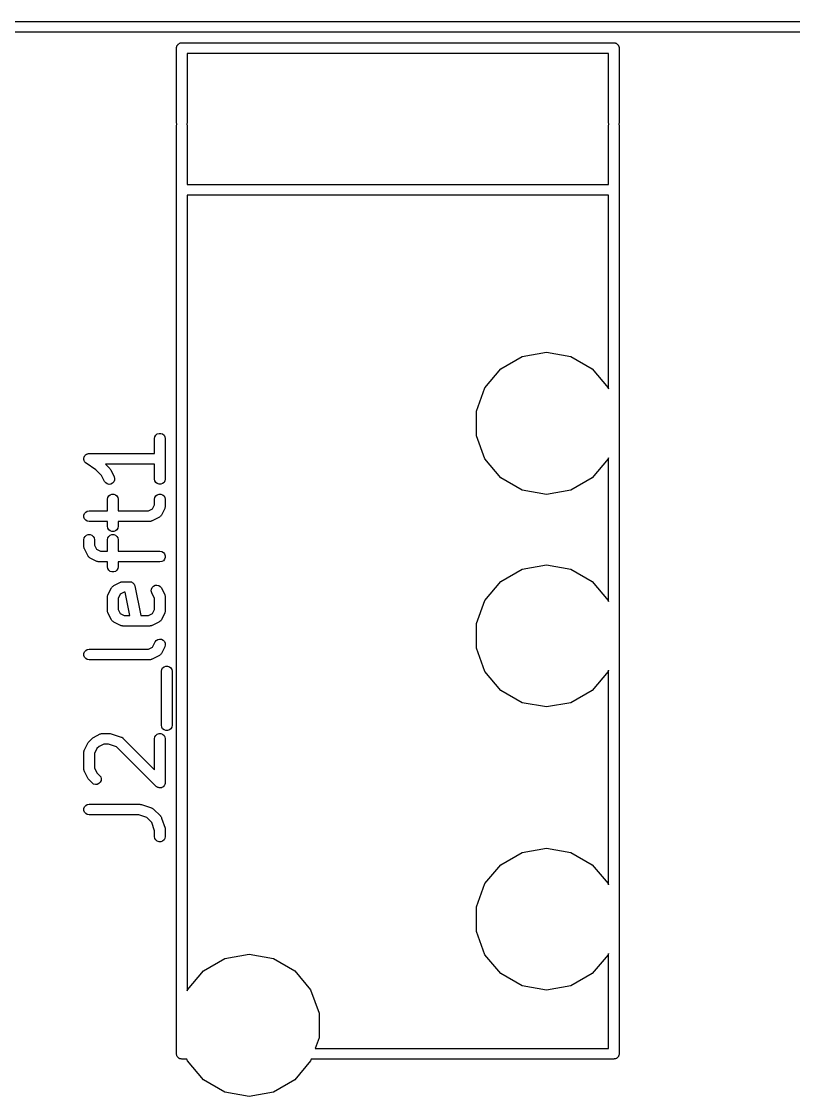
# Model space of a CAD drawing. Header units: millimetres. Extents: x 50 to 169, y 50 to 167.
# Drawn here: x 99.7 to 110.6, y 152.17 to 167.35 of the extents above; entities that cross this region are included whole.
import ezdxf

# ---------------------------------------------------------------- set-up
doc = ezdxf.new("R2010")
doc.units = ezdxf.units.MM
doc.layers.add('BLACK', color=7, linetype='Continuous')

# ---------------------------------------------------------------- blocks, each defined once
blk = doc.blocks.new('hhskb2-Edge.Cuts')
at = {"layer": 'BLACK'}
for p, q in [((36.9, -19.425), (156.1, -19.425)), ((156.025, -19.575), (36.975, -19.575))]:
    blk.add_line(p, q, dxfattribs=at)
blk = doc.blocks.new('hhskb2-F.SilkS')
at = {"layer": 'BLACK'}
for p, q in [((88.8187, -19.7328), (88.8243, -19.7295)), ((88.8243, -19.7295), (88.8308, -19.7284)), ((88.8308, -19.7284), (88.837, -19.7261)), ((88.837, -19.7261), (88.8435, -19.7261)), ((88.8435, -19.7261), (88.85, -19.725)), ((88.85, -19.725), (94.95, -19.725)), ((94.95, -19.725), (94.9565, -19.7261)), ((94.9565, -19.7261), (94.963, -19.7261)), ((94.963, -19.7261), (94.9692, -19.7284)), ((94.9692, -19.7284), (94.9757, -19.7295)), ((94.9757, -19.7295), (94.9813, -19.7328)), ((88.775, -19.8), (88.7761, -19.7935)), ((88.775, -20.85), (88.775, -19.8)), ((88.7761, -19.787), (88.7784, -19.7808)), ((88.7761, -19.7935), (88.7761, -19.787)), ((88.7784, -19.7808), (88.7795, -19.7743)), ((88.7795, -19.7743), (88.7828, -19.7687)), ((88.7828, -19.7687), (88.785, -19.7625)), ((88.785, -19.7625), (88.7893, -19.7575)), ((88.7893, -19.7575), (88.7925, -19.7518)), ((88.7925, -19.7518), (88.7976, -19.7476)), ((88.7976, -19.7476), (88.8018, -19.7425)), ((88.8018, -19.7425), (88.8075, -19.7393)), ((88.8075, -19.7393), (88.8125, -19.735)), ((88.8125, -19.735), (88.8187, -19.7328)), ((88.925, -19.875), (88.925, -20.85)), ((94.875, -19.875), (88.925, -19.875)), ((94.875, -20.85), (94.875, -19.875)), ((94.9813, -19.7328), (94.9875, -19.735)), ((94.9875, -19.735), (94.9925, -19.7393)), ((94.9925, -19.7393), (94.9982, -19.7425)), ((94.9982, -19.7425), (95.0024, -19.7476)), ((95.0024, -19.7476), (95.0075, -19.7518)), ((95.0075, -19.7518), (95.0107, -19.7575)), ((95.0107, -19.7575), (95.015, -19.7625)), ((95.015, -19.7625), (95.0172, -19.7687)), ((95.0172, -19.7687), (95.0205, -19.7743)), ((95.0205, -19.7743), (95.0216, -19.7808)), ((95.0216, -19.7808), (95.0239, -19.787)), ((95.0239, -19.787), (95.0239, -19.7935)), ((95.0239, -19.7935), (95.025, -19.8)), ((95.025, -19.8), (95.025, -20.85)), ((88.7794, -20.875), (88.775, -20.85)), ((88.775, -20.9), (88.7794, -20.875)), ((88.775, -21.9), (88.775, -20.9)), ((88.925, -20.85), (88.9206, -20.875)), ((88.9206, -20.875), (88.925, -20.9)), ((88.925, -20.9), (88.925, -21.725)), ((94.8794, -20.875), (94.875, -20.85)), ((94.875, -20.9), (94.8794, -20.875)), ((94.875, -21.725), (94.875, -20.9)), ((95.025, -20.85), (95.0206, -20.875)), ((95.0206, -20.875), (95.025, -20.9)), ((95.025, -20.9), (95.025, -21.9)), ((88.925, -21.725), (94.875, -21.725)), ((88.775, -34), (88.775, -21.9)), ((88.925, -21.875), (88.925, -21.9)), ((94.875, -21.875), (88.925, -21.875)), ((88.925, -21.9), (88.925, -33.1137)), ((94.875, -21.9), (94.875, -21.875)), ((94.875, -24.6137), (94.875, -21.9)), ((95.025, -21.9), (95.025, -34)), ((93.6567, -24.1567), (94, -24.0962)), ((94, -24.0962), (94.3433, -24.1567)), ((93.3548, -24.331), (93.6567, -24.1567)), ((94.3433, -24.1567), (94.6452, -24.331)), ((93.1307, -24.5981), (93.3548, -24.331)), ((94.6452, -24.331), (94.8693, -24.5981)), ((93.0114, -24.9257), (93.1307, -24.5981)), ((94.8693, -24.5981), (94.875, -24.6137)), ((93.0114, -25.2743), (93.0114, -24.9257)), ((88.4674, -25.3143), (88.4719, -25.2886)), ((88.4674, -25.525), (88.4674, -25.3143)), ((88.4719, -25.2886), (88.4849, -25.2661)), ((88.4849, -25.2661), (88.5049, -25.2493)), ((88.5049, -25.2493), (88.5294, -25.2404)), ((88.5294, -25.2404), (88.5554, -25.2404)), ((88.5554, -25.2404), (88.5799, -25.2493)), ((88.5799, -25.2493), (88.5998, -25.2661)), ((88.5998, -25.2661), (88.6129, -25.2886)), ((88.6129, -25.2886), (88.6174, -25.3143)), ((88.6174, -25.3143), (88.6174, -25.8857)), ((93.1307, -25.6019), (93.0114, -25.2743)), ((87.4675, -25.5952), (87.4685, -25.5911)), ((87.4685, -25.6041), (87.4675, -25.5952)), ((87.4685, -25.587), (87.4716, -25.5786)), ((87.4685, -25.5911), (87.4685, -25.587)), ((87.4685, -25.613), (87.4685, -25.6041)), ((87.4699, -25.6169), (87.4685, -25.613)), ((87.4704, -25.6211), (87.4699, -25.6169)), ((87.4744, -25.6291), (87.4704, -25.6211)), ((87.4716, -25.5786), (87.4737, -25.5699)), ((87.4737, -25.5699), (87.476, -25.5664)), ((87.4774, -25.6375), (87.4744, -25.6291)), ((87.476, -25.5664), (87.4774, -25.5625)), ((87.4774, -25.5625), (87.4832, -25.5556)), ((87.4801, -25.6407), (87.4774, -25.6375)), ((87.4819, -25.6444), (87.4801, -25.6407)), ((87.4884, -25.6506), (87.4819, -25.6444)), ((87.4832, -25.5556), (87.4881, -25.5482)), ((87.4881, -25.5482), (87.4915, -25.5457)), ((87.4942, -25.6575), (87.4884, -25.6506)), ((87.4915, -25.5457), (87.4942, -25.5425)), ((87.4942, -25.5425), (87.5019, -25.5381)), ((87.5019, -25.5381), (87.5091, -25.5328)), ((87.5091, -25.5328), (87.5131, -25.5316)), ((87.5131, -25.5316), (87.5167, -25.5295)), ((87.5167, -25.5295), (87.5255, -25.528)), ((87.5255, -25.528), (87.5341, -25.5255)), ((87.5341, -25.5255), (87.5383, -25.5257)), ((87.5383, -25.5257), (87.5424, -25.525)), ((87.5424, -25.525), (88.4674, -25.525)), ((93.3548, -25.869), (93.1307, -25.6019)), ((94.8693, -25.6019), (94.6452, -25.869)), ((94.875, -25.5863), (94.8693, -25.6019)), ((94.875, -27.6137), (94.875, -25.5863)), ((87.4978, -25.6595), (87.4942, -25.6575)), ((87.5008, -25.6624), (87.4978, -25.6595)), ((87.6375, -25.7535), (87.5008, -25.6624)), ((87.7188, -25.8349), (87.6375, -25.7535)), ((88.4674, -25.675), (87.7711, -25.675)), ((87.7711, -25.675), (87.8335, -25.7374)), ((87.8335, -25.7374), (87.8404, -25.7473)), ((87.8404, -25.7473), (87.8476, -25.7569)), ((87.8476, -25.7569), (87.8952, -25.8522)), ((88.4674, -25.8857), (88.4674, -25.675)), ((87.761, -25.9193), (87.7188, -25.8349)), ((87.7765, -25.9402), (87.761, -25.9193)), ((87.7983, -25.9545), (87.7765, -25.9402)), ((87.8236, -25.9606), (87.7983, -25.9545)), ((87.8728, -25.946), (87.8495, -25.9576)), ((87.8907, -25.927), (87.8728, -25.946)), ((87.901, -25.9031), (87.8907, -25.927)), ((87.8952, -25.8522), (87.9026, -25.8771)), ((87.9026, -25.8771), (87.901, -25.9031)), ((88.4719, -25.9114), (88.4674, -25.8857)), ((88.4849, -25.9339), (88.4719, -25.9114)), ((88.5049, -25.9507), (88.4849, -25.9339)), ((88.5294, -25.9596), (88.5049, -25.9507)), ((88.5799, -25.9507), (88.5554, -25.9596)), ((88.5998, -25.9339), (88.5799, -25.9507)), ((88.6129, -25.9114), (88.5998, -25.9339)), ((88.6174, -25.8857), (88.6129, -25.9114)), ((93.6567, -26.0433), (93.3548, -25.869)), ((94.6452, -25.869), (94.3433, -26.0433)), ((87.8183, -26.1232), (87.8382, -26.1065)), ((87.8495, -25.9576), (87.8236, -25.9606)), ((87.8382, -26.1065), (87.8627, -26.0976)), ((87.8627, -26.0976), (87.8887, -26.0976)), ((87.8887, -26.0976), (87.9132, -26.1065)), ((87.9132, -26.1065), (87.9332, -26.1232)), ((88.4849, -26.1232), (88.5049, -26.1065)), ((88.5049, -26.1065), (88.5294, -26.0976)), ((88.5554, -25.9596), (88.5294, -25.9596)), ((88.5294, -26.0976), (88.5554, -26.0976)), ((88.5554, -26.0976), (88.5799, -26.1065)), ((88.5799, -26.1065), (88.5998, -26.1232)), ((94, -26.1038), (93.6567, -26.0433)), ((94.3433, -26.0433), (94, -26.1038)), ((87.8007, -26.1714), (87.8052, -26.1458)), ((87.8007, -26.3345), (87.8007, -26.1714)), ((87.8052, -26.1458), (87.8183, -26.1232)), ((87.9332, -26.1232), (87.9462, -26.1458)), ((87.9462, -26.1458), (87.9507, -26.1714)), ((87.9507, -26.1714), (87.9507, -26.3345)), ((88.4389, -26.306), (88.4674, -26.249)), ((88.4674, -26.1714), (88.4719, -26.1458)), ((88.4674, -26.249), (88.4674, -26.1714)), ((88.4719, -26.1458), (88.4849, -26.1232)), ((88.5998, -26.1232), (88.6129, -26.1458)), ((88.6129, -26.1458), (88.6174, -26.1714)), ((88.6174, -26.1714), (88.6174, -26.2667)), ((87.4685, -26.3965), (87.4774, -26.372)), ((87.4685, -26.4225), (87.4685, -26.3965)), ((87.4774, -26.372), (87.4942, -26.3521)), ((87.4942, -26.3521), (87.5167, -26.339)), ((87.5167, -26.339), (87.5424, -26.3345)), ((87.5424, -26.3345), (87.8007, -26.3345)), ((87.9507, -26.3345), (88.3818, -26.3345)), ((88.3818, -26.3345), (88.4389, -26.306)), ((88.5553, -26.4043), (88.5492, -26.4135)), ((88.5618, -26.3954), (88.5553, -26.4043)), ((88.6095, -26.3002), (88.5618, -26.3954)), ((88.6107, -26.2961), (88.6095, -26.3002)), ((88.6129, -26.2923), (88.6107, -26.2961)), ((88.6144, -26.2837), (88.6129, -26.2923)), ((88.6169, -26.2752), (88.6144, -26.2837)), ((88.6174, -26.2667), (88.6166, -26.2709)), ((88.6166, -26.2709), (88.6169, -26.2752)), ((87.4774, -26.447), (87.4685, -26.4225)), ((87.4942, -26.467), (87.4774, -26.447)), ((87.5167, -26.48), (87.4942, -26.467)), ((87.5424, -26.4845), (87.5167, -26.48)), ((87.8007, -26.4845), (87.5424, -26.4845)), ((87.8007, -26.5524), (87.8007, -26.4845)), ((87.8052, -26.578), (87.8007, -26.5524)), ((87.9507, -26.5524), (87.9462, -26.578)), ((88.3995, -26.4845), (87.9507, -26.4845)), ((87.9507, -26.4845), (87.9507, -26.5524)), ((88.4038, -26.4838), (88.3995, -26.4845)), ((88.4081, -26.484), (88.4038, -26.4838)), ((88.4165, -26.4815), (88.4081, -26.484)), ((88.4252, -26.48), (88.4165, -26.4815)), ((88.4289, -26.4778), (88.4252, -26.48)), ((88.4331, -26.4766), (88.4289, -26.4778)), ((88.5283, -26.429), (88.4331, -26.4766)), ((88.5371, -26.4224), (88.5283, -26.429)), ((88.5463, -26.4164), (88.5371, -26.4224)), ((88.5476, -26.4147), (88.5463, -26.4164)), ((88.5492, -26.4135), (88.5476, -26.4147)), ((87.4719, -26.7172), (87.4849, -26.6946)), ((87.4849, -26.6946), (87.5049, -26.6779)), ((87.5049, -26.6779), (87.5294, -26.669)), ((87.5294, -26.669), (87.5554, -26.669)), ((87.5554, -26.669), (87.5799, -26.6779)), ((87.5799, -26.6779), (87.5998, -26.6946)), ((87.5998, -26.6946), (87.6129, -26.7172)), ((87.8183, -26.6006), (87.8052, -26.578)), ((87.8052, -26.7172), (87.8183, -26.6946)), ((87.8382, -26.6173), (87.8183, -26.6006)), ((87.8183, -26.6946), (87.8382, -26.6779)), ((87.8627, -26.6262), (87.8382, -26.6173)), ((87.8382, -26.6779), (87.8627, -26.669)), ((87.8887, -26.6262), (87.8627, -26.6262)), ((87.8627, -26.669), (87.8887, -26.669)), ((87.9132, -26.6173), (87.8887, -26.6262)), ((87.8887, -26.669), (87.9132, -26.6779)), ((87.9332, -26.6006), (87.9132, -26.6173)), ((87.9132, -26.6779), (87.9332, -26.6946)), ((87.9462, -26.578), (87.9332, -26.6006)), ((87.9332, -26.6946), (87.9462, -26.7172)), ((87.4674, -26.7429), (87.4719, -26.7172)), ((87.4674, -26.8381), (87.4674, -26.7429)), ((87.4681, -26.8424), (87.4674, -26.8381)), ((87.4679, -26.8467), (87.4681, -26.8424)), ((87.4704, -26.8551), (87.4679, -26.8467)), ((87.4719, -26.8637), (87.4704, -26.8551)), ((87.4741, -26.8675), (87.4719, -26.8637)), ((87.6129, -26.7172), (87.6174, -26.7429)), ((87.6174, -26.7429), (87.6174, -26.8204)), ((87.6174, -26.8204), (87.6459, -26.8774)), ((87.8007, -26.7429), (87.8052, -26.7172)), ((87.8007, -26.906), (87.8007, -26.7429)), ((87.9462, -26.7172), (87.9507, -26.7429)), ((87.9507, -26.7429), (87.9507, -26.906)), ((87.4753, -26.8716), (87.4741, -26.8675)), ((87.5229, -26.9669), (87.4753, -26.8716)), ((87.5295, -26.9757), (87.5229, -26.9669)), ((87.5355, -26.9849), (87.5295, -26.9757)), ((87.5372, -26.9861), (87.5355, -26.9849)), ((87.5384, -26.9878), (87.5372, -26.9861)), ((87.5476, -26.9939), (87.5384, -26.9878)), ((87.5565, -27.0004), (87.5476, -26.9939)), ((87.6517, -27.048), (87.5565, -27.0004)), ((87.6459, -26.8774), (87.7029, -26.906)), ((87.7029, -26.906), (87.8007, -26.906)), ((87.9507, -26.906), (88.5424, -26.906)), ((88.5424, -26.906), (88.568, -26.9105)), ((88.568, -26.9105), (88.5906, -26.9235)), ((88.5906, -26.9235), (88.6073, -26.9435)), ((88.6073, -26.9435), (88.6162, -26.9679)), ((88.6162, -26.994), (88.6073, -27.0185)), ((88.6162, -26.9679), (88.6162, -26.994)), ((87.6558, -27.0493), (87.6517, -27.048)), ((87.6596, -27.0514), (87.6558, -27.0493)), ((87.6682, -27.053), (87.6596, -27.0514)), ((87.6767, -27.0555), (87.6682, -27.053)), ((87.681, -27.0552), (87.6767, -27.0555)), ((87.6852, -27.056), (87.681, -27.0552)), ((87.8007, -27.056), (87.6852, -27.056)), ((87.8007, -27.1238), (87.8007, -27.056)), ((87.8052, -27.1495), (87.8007, -27.1238)), ((87.8183, -27.172), (87.8052, -27.1495)), ((87.9462, -27.1495), (87.9332, -27.172)), ((87.9507, -27.1238), (87.9462, -27.1495)), ((88.5424, -27.056), (87.9507, -27.056)), ((87.9507, -27.056), (87.9507, -27.1238)), ((88.568, -27.0514), (88.5424, -27.056)), ((88.5906, -27.0384), (88.568, -27.0514)), ((88.6073, -27.0185), (88.5906, -27.0384)), ((93.3548, -27.331), (93.6567, -27.1567)), ((93.6567, -27.1567), (94, -27.0962)), ((94, -27.0962), (94.3433, -27.1567)), ((94.3433, -27.1567), (94.6452, -27.331)), ((87.8382, -27.1888), (87.8183, -27.172)), ((87.8627, -27.1977), (87.8382, -27.1888)), ((87.8887, -27.1977), (87.8627, -27.1977)), ((87.9132, -27.1888), (87.8887, -27.1977)), ((87.9332, -27.172), (87.9132, -27.1888)), ((87.8086, -27.5188), (87.8563, -27.4236)), ((87.8563, -27.4236), (87.8628, -27.4148)), ((87.8628, -27.4148), (87.8689, -27.4056)), ((87.8689, -27.4056), (87.8705, -27.4043)), ((87.8705, -27.4043), (87.8718, -27.4027)), ((87.8718, -27.4027), (87.881, -27.3966)), ((87.881, -27.3966), (87.8898, -27.3901)), ((87.8898, -27.3901), (87.985, -27.3424)), ((87.985, -27.3424), (87.9892, -27.3412)), ((87.9892, -27.3412), (87.9929, -27.339)), ((87.9929, -27.339), (88.0016, -27.3375)), ((88.0016, -27.3375), (88.01, -27.335)), ((88.01, -27.335), (88.0143, -27.3353)), ((88.0143, -27.3353), (88.0186, -27.3345)), ((88.0186, -27.3345), (88.1138, -27.3345)), ((88.1138, -27.3345), (88.1258, -27.3366)), ((88.1258, -27.3366), (88.1378, -27.3385)), ((88.1378, -27.3385), (88.1386, -27.3389)), ((88.1386, -27.3389), (88.1395, -27.339)), ((88.1395, -27.339), (88.15, -27.3451)), ((88.15, -27.3451), (88.1607, -27.351)), ((88.1607, -27.351), (88.1613, -27.3516)), ((88.1613, -27.3516), (88.162, -27.3521)), ((88.162, -27.3521), (88.1698, -27.3614)), ((88.1698, -27.3614), (88.1779, -27.3705)), ((88.1779, -27.3705), (88.1782, -27.3714)), ((88.1782, -27.3714), (88.1788, -27.372)), ((88.1788, -27.372), (88.1829, -27.3835)), ((88.1829, -27.3835), (88.1874, -27.3948)), ((88.1874, -27.3948), (88.2705, -27.8107)), ((88.4203, -27.4657), (88.4218, -27.4397)), ((88.4277, -27.4907), (88.4203, -27.4657)), ((88.4218, -27.4397), (88.4322, -27.4158)), ((88.4322, -27.4158), (88.4501, -27.3969)), ((88.4501, -27.3969), (88.4734, -27.3853)), ((88.4734, -27.3853), (88.4993, -27.3823)), ((88.4993, -27.3823), (88.5246, -27.3883)), ((88.5246, -27.3883), (88.5463, -27.4027)), ((88.5463, -27.4027), (88.5618, -27.4236)), ((88.5618, -27.4236), (88.6095, -27.5188)), ((93.1307, -27.5981), (93.3548, -27.331)), ((94.6452, -27.331), (94.8693, -27.5981)), ((87.8007, -27.5524), (87.8015, -27.5481)), ((87.8007, -27.7429), (87.8007, -27.5524)), ((87.8012, -27.5438), (87.8037, -27.5354)), ((87.8015, -27.5481), (87.8012, -27.5438)), ((87.8037, -27.5354), (87.8052, -27.5267)), ((87.8052, -27.5267), (87.8074, -27.523)), ((87.8074, -27.523), (87.8086, -27.5188)), ((87.9792, -27.513), (87.9507, -27.5701)), ((87.9507, -27.5701), (87.9507, -27.7252)), ((88.0363, -27.4845), (87.9792, -27.513)), ((88.0523, -27.4845), (88.0363, -27.4845)), ((88.1176, -27.8107), (88.0523, -27.4845)), ((88.4674, -27.5701), (88.4277, -27.4907)), ((88.4674, -27.7252), (88.4674, -27.5701)), ((88.6095, -27.5188), (88.6107, -27.523)), ((88.6107, -27.523), (88.6129, -27.5267)), ((88.6129, -27.5267), (88.6144, -27.5354)), ((88.6144, -27.5354), (88.6169, -27.5438)), ((88.6169, -27.5438), (88.6166, -27.5481)), ((88.6166, -27.5481), (88.6174, -27.5524)), ((88.6174, -27.5524), (88.6174, -27.7429)), ((93.0114, -27.9257), (93.1307, -27.5981)), ((94.8693, -27.5981), (94.875, -27.6137)), ((87.8015, -27.7471), (87.8007, -27.7429)), ((87.8012, -27.7514), (87.8015, -27.7471)), ((87.8037, -27.7599), (87.8012, -27.7514)), ((87.8052, -27.7685), (87.8037, -27.7599)), ((87.8074, -27.7723), (87.8052, -27.7685)), ((87.8086, -27.7764), (87.8074, -27.7723)), ((87.8563, -27.8716), (87.8086, -27.7764)), ((87.9507, -27.7252), (87.9792, -27.7822)), ((88.4389, -27.7822), (88.4674, -27.7252)), ((88.6095, -27.7764), (88.5618, -27.8716)), ((88.6107, -27.7723), (88.6095, -27.7764)), ((88.6129, -27.7685), (88.6107, -27.7723)), ((88.6144, -27.7599), (88.6129, -27.7685)), ((88.6169, -27.7514), (88.6144, -27.7599)), ((88.6174, -27.7429), (88.6166, -27.7471)), ((88.6166, -27.7471), (88.6169, -27.7514)), ((87.8628, -27.8805), (87.8563, -27.8716)), ((87.8689, -27.8897), (87.8628, -27.8805)), ((87.8705, -27.8909), (87.8689, -27.8897)), ((87.8718, -27.8926), (87.8705, -27.8909)), ((87.881, -27.8986), (87.8718, -27.8926)), ((87.8898, -27.9052), (87.881, -27.8986)), ((87.985, -27.9528), (87.8898, -27.9052)), ((87.9792, -27.7822), (88.0363, -27.8107)), ((88.0363, -27.8107), (88.1176, -27.8107)), ((88.2705, -27.8107), (88.3818, -27.8107)), ((88.3818, -27.8107), (88.4389, -27.7822)), ((88.5283, -27.9052), (88.4331, -27.9528)), ((88.5371, -27.8986), (88.5283, -27.9052)), ((88.5463, -27.8926), (88.5371, -27.8986)), ((88.5476, -27.8909), (88.5463, -27.8926)), ((88.5492, -27.8897), (88.5476, -27.8909)), ((88.5553, -27.8805), (88.5492, -27.8897)), ((88.5618, -27.8716), (88.5553, -27.8805)), ((93.0114, -28.2743), (93.0114, -27.9257)), ((87.9892, -27.954), (87.985, -27.9528)), ((87.9929, -27.9562), (87.9892, -27.954)), ((88.0016, -27.9577), (87.9929, -27.9562)), ((88.01, -27.9602), (88.0016, -27.9577)), ((88.0143, -27.96), (88.01, -27.9602)), ((88.0186, -27.9607), (88.0143, -27.96)), ((88.3995, -27.9607), (88.0186, -27.9607)), ((88.4038, -27.96), (88.3995, -27.9607)), ((88.4081, -27.9602), (88.4038, -27.96)), ((88.4165, -27.9577), (88.4081, -27.9602)), ((88.4252, -27.9562), (88.4165, -27.9577)), ((88.4289, -27.954), (88.4252, -27.9562)), ((88.4331, -27.9528), (88.4289, -27.954)), ((88.4389, -28.2584), (88.4753, -28.1855)), ((88.4753, -28.1855), (88.4908, -28.1646)), ((88.4908, -28.1646), (88.5126, -28.1502)), ((88.5126, -28.1502), (88.5379, -28.1442)), ((88.5379, -28.1442), (88.5638, -28.1472)), ((88.5638, -28.1472), (88.5871, -28.1588)), ((88.5871, -28.1588), (88.605, -28.1777)), ((88.605, -28.1777), (88.6153, -28.2016)), ((88.6169, -28.2276), (88.6095, -28.2526)), ((88.6153, -28.2016), (88.6169, -28.2276)), ((87.4685, -28.3489), (87.4774, -28.3244)), ((87.4685, -28.3749), (87.4685, -28.3489)), ((87.4774, -28.3994), (87.4685, -28.3749)), ((87.4774, -28.3244), (87.4942, -28.3045)), ((87.4942, -28.3045), (87.5167, -28.2914)), ((87.5167, -28.2914), (87.5424, -28.2869)), ((87.5424, -28.2869), (88.3818, -28.2869)), ((88.3818, -28.2869), (88.4389, -28.2584)), ((88.5283, -28.3814), (88.4331, -28.429)), ((88.5371, -28.3748), (88.5283, -28.3814)), ((88.5463, -28.3687), (88.5371, -28.3748)), ((88.5476, -28.3671), (88.5463, -28.3687)), ((88.5492, -28.3659), (88.5476, -28.3671)), ((88.5553, -28.3567), (88.5492, -28.3659)), ((88.5618, -28.3478), (88.5553, -28.3567)), ((88.6095, -28.2526), (88.5618, -28.3478)), ((93.1307, -28.6019), (93.0114, -28.2743)), ((87.4942, -28.4194), (87.4774, -28.3994)), ((87.5167, -28.4324), (87.4942, -28.4194)), ((87.5424, -28.4369), (87.5167, -28.4324)), ((88.3995, -28.4369), (87.5424, -28.4369)), ((88.4038, -28.4362), (88.3995, -28.4369)), ((88.4081, -28.4364), (88.4038, -28.4362)), ((88.4165, -28.4339), (88.4081, -28.4364)), ((88.4252, -28.4324), (88.4165, -28.4339)), ((88.4289, -28.4302), (88.4252, -28.4324)), ((88.4331, -28.429), (88.4289, -28.4302)), ((88.5802, -28.5518), (88.6001, -28.535)), ((88.6001, -28.535), (88.6246, -28.5261)), ((88.6246, -28.5261), (88.6506, -28.5261)), ((88.6506, -28.5261), (88.6751, -28.535)), ((88.6751, -28.535), (88.6951, -28.5518)), ((88.5626, -28.6), (88.5671, -28.5743)), ((88.5626, -29.3619), (88.5626, -28.6)), ((88.5671, -28.5743), (88.5802, -28.5518)), ((88.6951, -28.5518), (88.7081, -28.5743)), ((88.7081, -28.5743), (88.7126, -28.6)), ((88.7126, -28.6), (88.7126, -29.3619)), ((93.3548, -28.869), (93.1307, -28.6019)), ((94.8693, -28.6019), (94.6452, -28.869)), ((94.875, -28.5863), (94.8693, -28.6019)), ((94.875, -31.6137), (94.875, -28.5863)), ((93.6567, -29.0433), (93.3548, -28.869)), ((94.6452, -28.869), (94.3433, -29.0433)), ((94, -29.1038), (93.6567, -29.0433)), ((94.3433, -29.0433), (94, -29.1038)), ((88.5671, -29.3876), (88.5626, -29.3619)), ((88.5802, -29.4101), (88.5671, -29.3876)), ((88.6001, -29.4269), (88.5802, -29.4101)), ((88.6246, -29.4358), (88.6001, -29.4269)), ((88.6506, -29.4358), (88.6246, -29.4358)), ((88.6751, -29.4269), (88.6506, -29.4358)), ((88.6951, -29.4101), (88.6751, -29.4269)), ((88.7081, -29.3876), (88.6951, -29.4101)), ((88.7126, -29.3619), (88.7081, -29.3876)), ((87.5301, -29.6044), (87.537, -29.5946)), ((87.537, -29.5946), (87.5846, -29.547)), ((87.5846, -29.547), (87.5944, -29.5401)), ((87.5944, -29.5401), (87.6041, -29.5329)), ((87.6041, -29.5329), (87.6993, -29.4853)), ((87.6993, -29.4853), (87.7035, -29.4841)), ((87.7035, -29.4841), (87.7072, -29.4819)), ((87.7072, -29.4819), (87.7159, -29.4804)), ((87.7159, -29.4804), (87.7243, -29.4779)), ((87.7243, -29.4779), (87.7286, -29.4781)), ((87.7286, -29.4781), (87.7329, -29.4774)), ((87.7329, -29.4774), (87.8281, -29.4774)), ((87.8281, -29.4774), (87.8399, -29.4795)), ((87.8399, -29.4795), (87.8518, -29.4812)), ((87.8518, -29.4812), (87.9947, -29.5288)), ((87.9947, -29.5288), (87.9985, -29.5309)), ((87.9985, -29.5309), (88.0026, -29.532)), ((88.0026, -29.532), (88.0098, -29.5371)), ((88.0098, -29.5371), (88.0176, -29.5413)), ((88.0176, -29.5413), (88.0204, -29.5445)), ((88.0204, -29.5445), (88.024, -29.547)), ((88.024, -29.547), (88.4674, -29.9904)), ((88.4674, -29.5524), (88.4719, -29.5267)), ((88.4674, -29.9904), (88.4674, -29.5524)), ((88.4719, -29.5267), (88.4849, -29.5042)), ((88.4849, -29.5042), (88.5049, -29.4874)), ((88.5049, -29.4874), (88.5294, -29.4785)), ((88.5294, -29.4785), (88.5554, -29.4785)), ((88.5554, -29.4785), (88.5799, -29.4874)), ((88.5799, -29.4874), (88.5998, -29.5042)), ((88.5998, -29.5042), (88.6129, -29.5267)), ((88.6129, -29.5267), (88.6174, -29.5524)), ((88.6174, -29.5524), (88.6174, -30.1714)), ((87.4674, -29.7429), (87.4681, -29.7386)), ((87.4674, -29.981), (87.4674, -29.7429)), ((87.4679, -29.7343), (87.4704, -29.7259)), ((87.4681, -29.7386), (87.4679, -29.7343)), ((87.4704, -29.7259), (87.4719, -29.7172)), ((87.4719, -29.7172), (87.4741, -29.7135)), ((87.4741, -29.7135), (87.4753, -29.7093)), ((87.4753, -29.7093), (87.5229, -29.6141)), ((87.5229, -29.6141), (87.5301, -29.6044)), ((87.6516, -29.692), (87.6174, -29.7606)), ((87.682, -29.6616), (87.6516, -29.692)), ((87.7506, -29.6274), (87.682, -29.6616)), ((87.8159, -29.6274), (87.7506, -29.6274)), ((87.9304, -29.6656), (87.8159, -29.6274)), ((88.4893, -30.2245), (87.9304, -29.6656)), ((87.6174, -29.7606), (87.6174, -29.9632)), ((87.4681, -29.9852), (87.4674, -29.981)), ((87.4679, -29.9895), (87.4681, -29.9852)), ((87.4704, -29.9979), (87.4679, -29.9895)), ((87.4719, -30.0066), (87.4704, -29.9979)), ((87.4741, -30.0104), (87.4719, -30.0066)), ((87.4753, -30.0145), (87.4741, -30.0104)), ((87.5229, -30.1097), (87.4753, -30.0145)), ((87.6174, -29.9632), (87.6516, -30.0318)), ((87.6516, -30.0318), (87.6907, -30.0708)), ((87.5301, -30.1194), (87.5229, -30.1097)), ((87.537, -30.1292), (87.5301, -30.1194)), ((87.5846, -30.1768), (87.537, -30.1292)), ((87.6059, -30.1918), (87.5846, -30.1768)), ((87.6311, -30.1985), (87.6059, -30.1918)), ((87.657, -30.1963), (87.6311, -30.1985)), ((87.6806, -30.1852), (87.657, -30.1963)), ((87.6991, -30.1668), (87.6806, -30.1852)), ((87.6907, -30.0708), (87.7056, -30.0921)), ((87.7101, -30.1432), (87.6991, -30.1668)), ((87.7056, -30.0921), (87.7123, -30.1173)), ((87.7123, -30.1173), (87.7101, -30.1432)), ((88.608, -30.2056), (88.6038, -30.2144)), ((88.6129, -30.1971), (88.608, -30.2056)), ((88.6134, -30.1938), (88.6129, -30.1971)), ((88.6148, -30.1908), (88.6134, -30.1938)), ((88.6157, -30.1811), (88.6148, -30.1908)), ((88.6174, -30.1714), (88.6157, -30.1811)), ((88.4974, -30.2301), (88.4893, -30.2245)), ((88.5049, -30.2364), (88.4974, -30.2301)), ((88.508, -30.2375), (88.5049, -30.2364)), ((88.5107, -30.2394), (88.508, -30.2375)), ((88.5202, -30.2419), (88.5107, -30.2394)), ((88.5294, -30.2453), (88.5202, -30.2419)), ((88.5327, -30.2453), (88.5294, -30.2453)), ((88.5358, -30.2461), (88.5327, -30.2453)), ((88.5456, -30.2453), (88.5358, -30.2461)), ((88.5554, -30.2453), (88.5456, -30.2453)), ((88.5585, -30.2442), (88.5554, -30.2453)), ((88.5618, -30.2439), (88.5585, -30.2442)), ((88.5707, -30.2397), (88.5618, -30.2439)), ((88.5799, -30.2364), (88.5707, -30.2397)), ((88.5824, -30.2343), (88.5799, -30.2364)), ((88.5854, -30.2329), (88.5824, -30.2343)), ((88.5923, -30.2259), (88.5854, -30.2329)), ((88.5998, -30.2196), (88.5923, -30.2259)), ((88.6015, -30.2168), (88.5998, -30.2196)), ((88.6038, -30.2144), (88.6015, -30.2168)), ((87.4774, -30.5149), (87.4942, -30.4949)), ((87.4942, -30.4949), (87.5167, -30.4819)), ((87.5167, -30.4819), (87.5424, -30.4774)), ((87.5424, -30.4774), (88.2567, -30.4774)), ((88.2567, -30.4774), (88.2685, -30.4795)), ((88.2685, -30.4795), (88.2804, -30.4812)), ((88.2804, -30.4812), (88.4232, -30.5288)), ((87.4685, -30.5394), (87.4774, -30.5149)), ((87.4685, -30.5654), (87.4685, -30.5394)), ((87.4774, -30.5899), (87.4685, -30.5654)), ((87.4942, -30.6098), (87.4774, -30.5899)), ((87.5167, -30.6229), (87.4942, -30.6098)), ((87.5424, -30.6274), (87.5167, -30.6229)), ((88.2445, -30.6274), (87.5424, -30.6274)), ((88.359, -30.6656), (88.2445, -30.6274)), ((88.4232, -30.5288), (88.427, -30.5309)), ((88.427, -30.5309), (88.4312, -30.532)), ((88.4312, -30.532), (88.4384, -30.5371)), ((88.4384, -30.5371), (88.4461, -30.5413)), ((88.4461, -30.5413), (88.449, -30.5445)), ((88.449, -30.5445), (88.4526, -30.547)), ((88.4526, -30.547), (88.5478, -30.6422)), ((88.5478, -30.6422), (88.5503, -30.6457)), ((88.5503, -30.6457), (88.5535, -30.6486)), ((88.5535, -30.6486), (88.5577, -30.6563)), ((88.5577, -30.6563), (88.5627, -30.6635)), ((88.4292, -30.7358), (88.359, -30.6656)), ((88.4674, -30.8503), (88.4292, -30.7358)), ((88.5627, -30.6635), (88.5639, -30.6677)), ((88.5639, -30.6677), (88.5659, -30.6715)), ((88.5659, -30.6715), (88.6135, -30.8144)), ((88.4674, -30.9333), (88.4674, -30.8503)), ((88.4719, -30.959), (88.4674, -30.9333)), ((88.4849, -30.9815), (88.4719, -30.959)), ((88.6129, -30.959), (88.5998, -30.9815)), ((88.6174, -30.9333), (88.6129, -30.959)), ((88.6135, -30.8144), (88.6153, -30.8263)), ((88.6153, -30.8263), (88.6174, -30.8381)), ((88.6174, -30.8381), (88.6174, -30.9333)), ((88.5049, -30.9983), (88.4849, -30.9815)), ((88.5294, -31.0072), (88.5049, -30.9983)), ((88.5554, -31.0072), (88.5294, -31.0072)), ((88.5799, -30.9983), (88.5554, -31.0072)), ((88.5998, -30.9815), (88.5799, -30.9983)), ((93.6567, -31.1567), (94, -31.0962)), ((94, -31.0962), (94.3433, -31.1567)), ((93.3548, -31.331), (93.6567, -31.1567)), ((94.3433, -31.1567), (94.6452, -31.331)), ((93.1307, -31.5981), (93.3548, -31.331)), ((94.6452, -31.331), (94.8693, -31.5981)), ((93.0114, -31.9257), (93.1307, -31.5981)), ((94.8693, -31.5981), (94.875, -31.6137)), ((93.0114, -32.2743), (93.0114, -31.9257)), ((93.1307, -32.6019), (93.0114, -32.2743)), ((89.4567, -32.6567), (89.8, -32.5962)), ((89.8, -32.5962), (90.1433, -32.6567)), ((93.3548, -32.869), (93.1307, -32.6019)), ((94.8693, -32.6019), (94.6452, -32.869)), ((94.875, -32.5863), (94.8693, -32.6019)), ((94.875, -33.925), (94.875, -32.5863)), ((89.1548, -32.831), (89.4567, -32.6567)), ((90.1433, -32.6567), (90.4452, -32.831)), ((88.9307, -33.0981), (89.1548, -32.831)), ((90.4452, -32.831), (90.6693, -33.0981)), ((93.6567, -33.0433), (93.3548, -32.869)), ((94.6452, -32.869), (94.3433, -33.0433)), ((94, -33.1038), (93.6567, -33.0433)), ((94.3433, -33.0433), (94, -33.1038)), ((88.925, -33.1137), (88.9307, -33.0981)), ((90.6693, -33.0981), (90.7886, -33.4257)), ((90.7886, -33.4257), (90.7886, -33.7743)), ((90.7886, -33.7743), (90.7337, -33.925)), ((88.7761, -34.0065), (88.775, -34)), ((90.7337, -33.925), (94.875, -33.925)), ((95.025, -34), (95.0239, -34.0065)), ((88.7761, -34.013), (88.7761, -34.0065)), ((88.7784, -34.0192), (88.7761, -34.013)), ((88.7795, -34.0257), (88.7784, -34.0192)), ((88.7828, -34.0313), (88.7795, -34.0257)), ((88.785, -34.0375), (88.7828, -34.0313)), ((88.7893, -34.0425), (88.785, -34.0375)), ((88.7925, -34.0482), (88.7893, -34.0425)), ((88.7976, -34.0524), (88.7925, -34.0482)), ((88.8018, -34.0575), (88.7976, -34.0524)), ((88.8075, -34.0607), (88.8018, -34.0575)), ((88.8125, -34.065), (88.8075, -34.0607)), ((88.8187, -34.0672), (88.8125, -34.065)), ((88.8243, -34.0705), (88.8187, -34.0672)), ((88.8308, -34.0716), (88.8243, -34.0705)), ((88.837, -34.0739), (88.8308, -34.0716)), ((88.8435, -34.0739), (88.837, -34.0739)), ((88.85, -34.075), (88.8435, -34.0739)), ((88.9209, -34.075), (88.85, -34.075)), ((88.9307, -34.1019), (88.9209, -34.075)), ((89.1548, -34.369), (88.9307, -34.1019)), ((90.6693, -34.1019), (90.4452, -34.369)), ((90.6791, -34.075), (90.6693, -34.1019)), ((94.95, -34.075), (90.6791, -34.075)), ((94.9565, -34.0739), (94.95, -34.075)), ((94.963, -34.0739), (94.9565, -34.0739)), ((94.9692, -34.0716), (94.963, -34.0739)), ((94.9757, -34.0705), (94.9692, -34.0716)), ((94.9813, -34.0672), (94.9757, -34.0705)), ((94.9875, -34.065), (94.9813, -34.0672)), ((94.9925, -34.0607), (94.9875, -34.065)), ((94.9982, -34.0575), (94.9925, -34.0607)), ((95.0024, -34.0524), (94.9982, -34.0575)), ((95.0075, -34.0482), (95.0024, -34.0524)), ((95.0107, -34.0425), (95.0075, -34.0482)), ((95.015, -34.0375), (95.0107, -34.0425)), ((95.0172, -34.0313), (95.015, -34.0375)), ((95.0205, -34.0257), (95.0172, -34.0313)), ((95.0216, -34.0192), (95.0205, -34.0257)), ((95.0239, -34.013), (95.0216, -34.0192)), ((95.0239, -34.0065), (95.0239, -34.013)), ((89.4567, -34.5433), (89.1548, -34.369)), ((90.4452, -34.369), (90.1433, -34.5433)), ((89.8, -34.6038), (89.4567, -34.5433)), ((90.1433, -34.5433), (89.8, -34.6038))]:
    blk.add_line(p, q, dxfattribs=at)

msp = doc.modelspace()

# ---------------------------------------------------------------- block references
for name in ['hhskb2-Edge.Cuts', 'hhskb2-F.SilkS']:
    msp.add_blockref(name, (13.113, 186.774))

doc.saveas('drawing.dxf')
